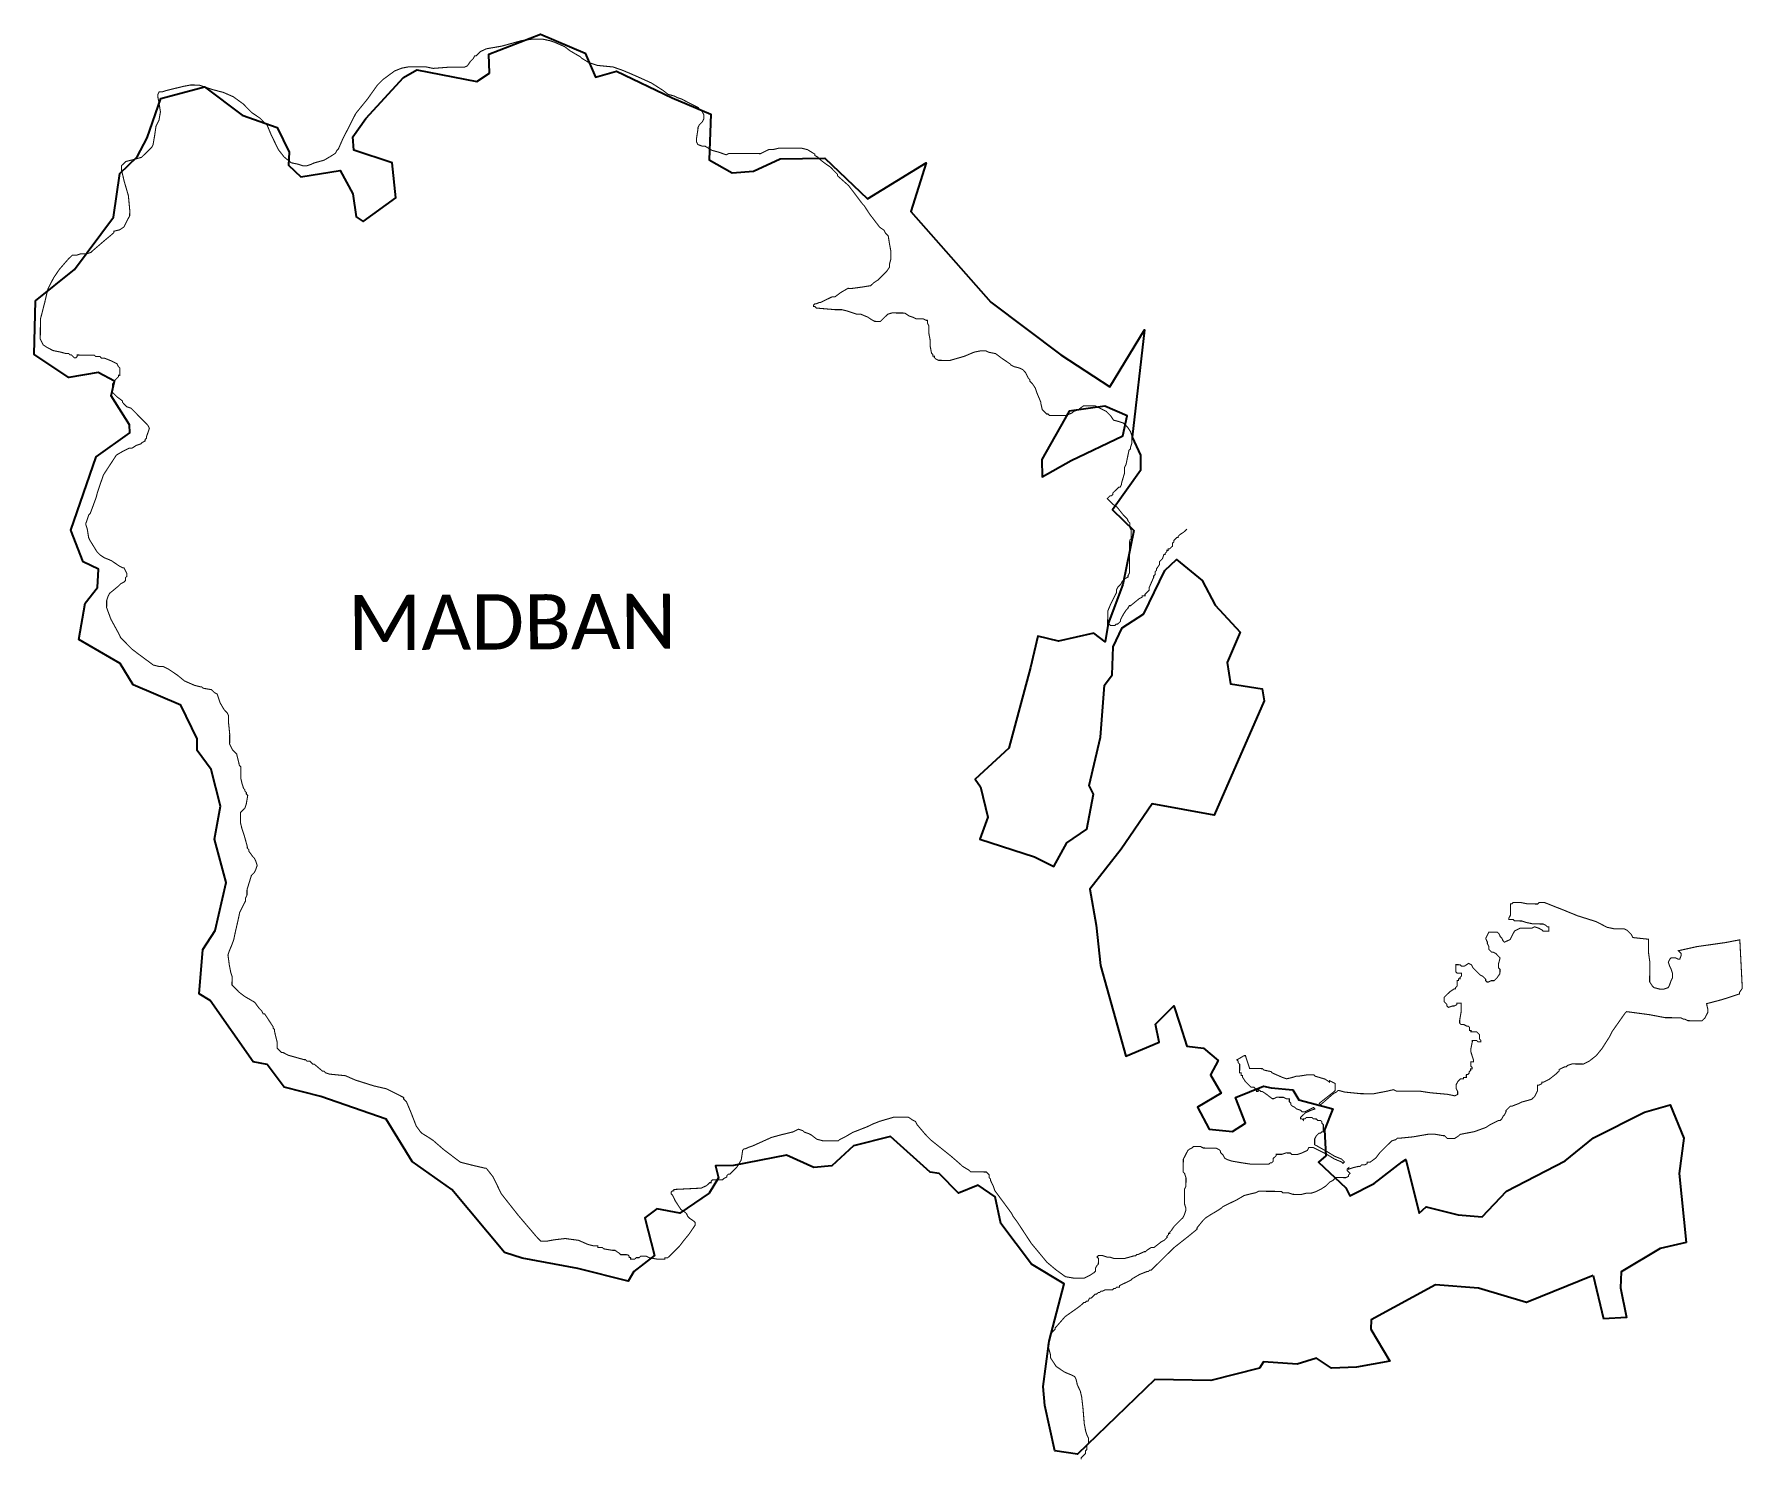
# Model space of a CAD drawing. Header units: metres. Extents: x 263795 to 325329, y 1832941 to 2154063.
# Drawn here: x 320500 to 325329, y 1832941 to 1836973 of the extents above; entities outside this region: 1.
import ezdxf

# ---------------------------------------------------------------- set-up
doc = ezdxf.new("R2010")
doc.units = ezdxf.units.M
for name, color, linetype in [('HIGH TIDE LINE', 6, 'Continuous'), ('village', 3, 'Continuous'), ('VILLAGE NAME', 250, 'Continuous')]:
    doc.layers.add(name, color=color, linetype=linetype)
doc.styles.get("Standard").update_dxf_attribs({"font": 'simplex.shx'})

msp = doc.modelspace()

# ---------------------------------------------------------------- linework, layer by layer
at = {"color": 3, "flags": 128}
msp.add_lwpolyline([(324906.1, 1833462.6), (324935, 1833339.9)], dxfattribs=at)
at = {"layer": 'HIGH TIDE LINE', "lineweight": 0, "const_width": 3}
msp.add_lwpolyline([(263796.4, 2154061), (263796.4, 2154061)], close=True, dxfattribs=at)
at = {"layer": 'HIGH TIDE LINE', "const_width": 3}
msp.add_lwpolyline([(323757.7, 1835573.3), (323749.6, 1835565.3), (323737.5, 1835557.3), (323733.4, 1835553.3), (323733.4, 1835549.3), (323729.3, 1835549.3), (323725.3, 1835545.3), (323721.2, 1835541.3), (323721.2, 1835537.3), (323717.1, 1835533.3), (323717.1, 1835525.2), (323713, 1835521.2), (323708.9, 1835517.2), (323704.9, 1835517.3), (323704.9, 1835513.2), (323700.8, 1835513.3), (323700.8, 1835509.2), (323696.7, 1835505.2), (323696.7, 1835501.2), (323692.7, 1835501.2), (323688.6, 1835489.2), (323684.5, 1835485.2), (323680.4, 1835481.2), (323680.4, 1835473.1), (323672.2, 1835461.1), (323672.2, 1835457), (323668.1, 1835453), (323668.1, 1835449), (323668.1, 1835445), (323664, 1835441), (323664, 1835437), (323651.6, 1835408.8), (323651.6, 1835404.8), (323651.6, 1835400.8), (323639.4, 1835388.8), (323639.4, 1835384.7), (323631.3, 1835384.8), (323631.3, 1835380.8), (323623.2, 1835376.8), (323598.8, 1835356.8), (323594.8, 1835356.9), (323590.7, 1835348.8), (323586.6, 1835344.8), (323578.5, 1835332.8), (323574.4, 1835324.8), (323570.3, 1835316.7), (323570.3, 1835312.7), (323566.2, 1835308.7), (323562.1, 1835304.7), (323558.1, 1835304.7), (323554.1, 1835300.7), (323550, 1835300.8), (323542, 1835300.8), (323538, 1835304.9), (323533.9, 1835304.9), (323534, 1835309), (323534, 1835313), (323534.1, 1835329.1), (323534.2, 1835337.2), (323534.2, 1835341.2), (323542.4, 1835361.3), (323554.7, 1835385.4), (323558.8, 1835393.4), (323558.9, 1835401.5), (323563, 1835409.5), (323571.1, 1835417.5), (323575.2, 1835425.6), (323583.3, 1835433.6), (323591.4, 1835437.5), (323591.4, 1835441.6), (323595.5, 1835449.6), (323595.6, 1835453.6), (323595.6, 1835461.7), (323595.7, 1835469.7), (323595.8, 1835489.9), (323595.9, 1835502), (323596.1, 1835522.2), (323596.1, 1835526.2), (323596.2, 1835530.2), (323596.2, 1835534.2), (323596.2, 1835538.3), (323596.3, 1835542.3), (323600.3, 1835546.3), (323600.4, 1835550.3), (323600.4, 1835554.4), (323600.4, 1835558.4), (323600.5, 1835562.4), (323600.5, 1835566.5), (323600.5, 1835570.5), (323596.5, 1835578.6), (323596.6, 1835590.7), (323592.6, 1835594.7), (323588.7, 1835602.8), (323576.7, 1835615), (323560.7, 1835635.3), (323548.7, 1835643.5), (323544.7, 1835647.5), (323536.7, 1835655.7), (323532.7, 1835659.7), (323536.8, 1835663.7), (323540.8, 1835667.7), (323544.8, 1835667.7), (323548.9, 1835671.7), (323548.9, 1835675.7), (323553, 1835679.7), (323557.1, 1835683.7), (323561.1, 1835687.7), (323565.2, 1835691.7), (323569.2, 1835691.7), (323573.3, 1835699.7), (323573.3, 1835703.8), (323581.6, 1835731.9), (323581.7, 1835735.9), (323581.7, 1835740), (323581.8, 1835748), (323585.9, 1835756.1), (323594.2, 1835796.3), (323598.3, 1835800.3), (323598.3, 1835804.3), (323602.4, 1835816.4), (323602.5, 1835820.4), (323602.5, 1835828.5), (323602.6, 1835836.6), (323598.7, 1835848.7), (323590.7, 1835860.9), (323578.7, 1835873), (323566.6, 1835877.2), (323550.6, 1835881.3), (323542.6, 1835893.5), (323530.6, 1835905.7), (323498.5, 1835922.1), (323478.3, 1835922.2), (323474.3, 1835922.2), (323466.2, 1835922.3), (323450, 1835910.3), (323437.9, 1835906.4), (323433.8, 1835902.4), (323417.6, 1835894.5), (323413.6, 1835894.5), (323405.5, 1835894.6), (323397.5, 1835894.6), (323385.4, 1835894.7), (323377.3, 1835894.8), (323369.3, 1835894.8), (323365.3, 1835898.9), (323361.2, 1835898.9), (323357.2, 1835903), (323353.2, 1835907.1), (323349.2, 1835911.1), (323345.3, 1835927.3), (323345.4, 1835931.3), (323333.5, 1835959.6), (323329.6, 1835971.8), (323321.6, 1835983.9), (323317.6, 1835988), (323313.6, 1835992), (323313.6, 1835996.1), (323309.6, 1836000.1), (323305.7, 1836008.2), (323301.7, 1836016.3), (323293.7, 1836024.5), (323285.7, 1836028.5), (323269.6, 1836032.7), (323261.5, 1836036.8), (323257.5, 1836040.9), (323233.5, 1836057.2), (323217.5, 1836069.4), (323197.3, 1836073.6), (323189.3, 1836077.7), (323177.2, 1836077.8), (323157, 1836073.9), (323128.7, 1836062), (323088.3, 1836050.3), (323072.2, 1836050.4), (323064.1, 1836050.5), (323056.1, 1836050.5), (323048, 1836054.6), (323044, 1836058.7), (323044.1, 1836062.7), (323040, 1836062.7), (323040.1, 1836066.8), (323036.1, 1836070.8), (323032.2, 1836091), (323032.3, 1836107.1), (323028.5, 1836127.3), (323028.6, 1836139.4), (323028.6, 1836147.5), (323024.7, 1836155.6), (323024.7, 1836159.6), (323024.7, 1836163.6), (323020.7, 1836163.7), (323012.7, 1836167.8), (323000.6, 1836167.9), (322996.5, 1836167.9), (322992.5, 1836167.9), (322984.5, 1836172), (322972.4, 1836176.2), (322960.4, 1836184.3), (322948.3, 1836184.4), (322924.1, 1836184.6), (322912, 1836180.7), (322903.9, 1836172.7), (322899.8, 1836168.7), (322891.7, 1836160.7), (322883.6, 1836160.7), (322875.5, 1836160.8), (322867.5, 1836164.9), (322855.5, 1836173), (322835.4, 1836181.3), (322827.3, 1836181.3), (322823.3, 1836181.4), (322799.2, 1836189.6), (322783.1, 1836193.8), (322767, 1836193.9), (322762.9, 1836193.9), (322710.6, 1836198.4), (322706.6, 1836202.4), (322702.5, 1836202.5), (322702.6, 1836206.5), (322706.6, 1836210.5), (322710.7, 1836210.5), (322718.8, 1836214.4), (322722.8, 1836214.4), (322739, 1836222.3), (322755.2, 1836230.3), (322763.2, 1836230.2), (322779.4, 1836242.2), (322799.7, 1836254.1), (322811.8, 1836254), (322840, 1836257.8), (322864.2, 1836261.7), (322872.4, 1836269.7), (322884.5, 1836277.6), (322908.9, 1836301.6), (322917.1, 1836313.7), (322917.1, 1836321.7), (322921.3, 1836337.8), (322921.4, 1836358), (322917.6, 1836378.2), (322913.7, 1836402.4), (322905.7, 1836410.5), (322901.8, 1836418.6), (322889.7, 1836426.8), (322861.8, 1836463.3), (322845.9, 1836487.6), (322841.9, 1836491.6), (322802, 1836544.4), (322770, 1836572.8), (322770, 1836576.9), (322762, 1836585), (322750, 1836597.2), (322738, 1836605.4), (322721.9, 1836617.6), (322713.9, 1836625.7), (322705.9, 1836629.8), (322705.9, 1836633.8), (322685.9, 1836646.1), (322669.8, 1836650.2), (322657.7, 1836650.3), (322653.7, 1836650.4), (322645.6, 1836650.4), (322641.6, 1836650.5), (322637.5, 1836650.5), (322633.5, 1836650.5), (322605.3, 1836650.7), (322589.1, 1836646.8), (322577, 1836646.9), (322569, 1836643), (322552.8, 1836635), (322544.7, 1836635.1), (322540.7, 1836635.1), (322512.5, 1836635.3), (322508.4, 1836635.4), (322488.3, 1836635.5), (322484.2, 1836635.6), (322464.1, 1836635.7), (322456, 1836631.8), (322443.9, 1836635.9), (322431.9, 1836640), (322415.8, 1836644.2), (322395.7, 1836656.4), (322387.7, 1836656.5), (322375.6, 1836660.6), (322371.6, 1836668.7), (322371.7, 1836672.7), (322371.7, 1836676.8), (322376, 1836705), (322376, 1836709), (322380.1, 1836717), (322388.2, 1836725), (322392.3, 1836733.1), (322392.3, 1836737.1), (322392.4, 1836745.1), (322388.4, 1836753.2), (322384.4, 1836757.3), (322376.4, 1836765.4), (322360.4, 1836773.6), (322328.3, 1836790), (322316.2, 1836794.1), (322308.2, 1836798.2), (322292.1, 1836802.4), (322276, 1836814.6), (322244, 1836835), (322207.8, 1836851.4), (322179.7, 1836863.7), (322159.6, 1836872), (322135.5, 1836880.2), (322091.2, 1836884.6), (322067, 1836892.8), (322047, 1836905.1), (322043, 1836909.2), (322014.9, 1836925.5), (321998.9, 1836937.7), (321970.8, 1836950), (321958.7, 1836954.2), (321938.6, 1836958.4), (321930.5, 1836958.4), (321906.3, 1836958.6), (321878.1, 1836954.8), (321821.5, 1836939.1), (321777.1, 1836931.4), (321760.9, 1836923.5), (321748.7, 1836911.5), (321744.7, 1836911.5), (321740.6, 1836903.5), (321732.5, 1836895.5), (321724.3, 1836883.4), (321716.2, 1836879.5), (321675.9, 1836879.8), (321627.5, 1836876.1), (321607.4, 1836880.3), (321579.2, 1836880.6), (321559, 1836880.7), (321538.9, 1836876.8), (321518.6, 1836868.9), (321502.4, 1836857), (321486.2, 1836845), (321470, 1836829), (321441.4, 1836788.9), (321408.9, 1836748.9), (321392.5, 1836716.7), (321372, 1836676.6), (321359.7, 1836648.5), (321355.6, 1836644.5), (321351.5, 1836636.4), (321339.4, 1836628.5), (321319.1, 1836616.5), (321290.9, 1836608.7), (321282.8, 1836604.7), (321270.6, 1836600.8), (321258.5, 1836600.9), (321246.5, 1836605), (321226.4, 1836609.2), (321206.3, 1836625.5), (321190.4, 1836645.8), (321170.5, 1836686.2), (321158.7, 1836714.5), (321138.7, 1836734.9), (321114.6, 1836751.2), (321090.6, 1836775.6), (321062.6, 1836795.9), (321034.4, 1836808.2), (321002.3, 1836816.6), (320966.1, 1836828.9), (320950, 1836829.1), (320941.9, 1836829.1), (320921.7, 1836825.3), (320889.4, 1836817.5), (320873.2, 1836813.5), (320861.1, 1836809.6), (320853.1, 1836809.7), (320849, 1836801.6), (320848.9, 1836797.6), (320852.8, 1836777.4), (320856.6, 1836753.2), (320852.4, 1836729), (320844.2, 1836713), (320840, 1836684.8), (320835.8, 1836660.6), (320831.7, 1836652.6), (320819.5, 1836640.6), (320803.2, 1836624.6), (320774.9, 1836616.8), (320758.8, 1836612.9), (320750.7, 1836604.9), (320746.6, 1836600.9), (320746.6, 1836596.8), (320746.5, 1836588.8), (320754.3, 1836556.5), (320766.1, 1836516), (320769.8, 1836475.7), (320769.7, 1836459.6), (320753.3, 1836427.5), (320741.1, 1836419.5), (320725, 1836415.6), (320725, 1836411.5), (320696.6, 1836387.6), (320664.1, 1836359.6), (320660, 1836355.6), (320647.9, 1836351.7), (320631.8, 1836351.8), (320619.7, 1836347.9), (320611.6, 1836347.9), (320607.6, 1836348), (320603.5, 1836344), (320599.4, 1836340), (320595.4, 1836336), (320571, 1836307.9), (320554.7, 1836283.9), (320538.3, 1836251.8), (320529.9, 1836215.5), (320517.5, 1836167.2), (320517.3, 1836151.1), (320517.1, 1836126.9), (320517, 1836110.8), (320524.9, 1836094.6), (320537, 1836086.5), (320553, 1836078.3), (320573.2, 1836074.1), (320589.3, 1836069.9), (320597.3, 1836069.9), (320601.3, 1836065.8), (320605.3, 1836065.8), (320609.3, 1836061.7), (320613.3, 1836057.6), (320617.4, 1836057.6), (320621.4, 1836061.6), (320621.5, 1836065.6), (320625.5, 1836065.6), (320633.6, 1836065.5), (320637.6, 1836065.5), (320641.6, 1836065.5), (320649.7, 1836065.4), (320661.8, 1836065.3), (320669.8, 1836065.3), (320673.8, 1836061.2), (320685.9, 1836061.1), (320689.9, 1836057), (320698, 1836057), (320718.1, 1836048.8), (320734.1, 1836040.6), (320738.1, 1836032.5), (320742.1, 1836028.4), (320742.1, 1836024.4), (320742, 1836020.3), (320742, 1836012.3), (320741.9, 1836008.2), (320737.9, 1836008.3), (320737.9, 1836004.2), (320733.8, 1836000.2), (320729.8, 1835996.3), (320721.6, 1835984.2), (320721.5, 1835976.2), (320721.5, 1835972.1), (320721.5, 1835968.1), (320721.4, 1835964.1), (320721.4, 1835960), (320725.4, 1835956), (320733.4, 1835947.8), (320749.4, 1835935.6), (320749.4, 1835931.6), (320757.4, 1835923.5), (320761.4, 1835919.4), (320773.5, 1835915.3), (320801.5, 1835886.8), (320817.5, 1835870.6), (320821.4, 1835866.5), (320825.4, 1835858.4), (320821.3, 1835846.4), (320817.2, 1835834.3), (320817.1, 1835830.3), (320813.1, 1835826.3), (320813, 1835822.2), (320804.9, 1835818.3), (320800.9, 1835814.3), (320788.8, 1835810.3), (320776.6, 1835802.4), (320768.5, 1835802.4), (320752.4, 1835794.5), (320732.1, 1835782.6), (320695.4, 1835726.4), (320678.9, 1835678.2), (320674.7, 1835662.1), (320658.3, 1835617.8), (320654.2, 1835613.8), (320645.9, 1835589.7), (320645.9, 1835585.7), (320649.8, 1835573.6), (320653.7, 1835549.3), (320657.6, 1835541.2), (320677.5, 1835508.8), (320685.5, 1835500.7), (320697.6, 1835492.5), (320717.7, 1835484.3), (320741.7, 1835468), (320749.8, 1835463.9), (320753.8, 1835463.9), (320757.8, 1835455.8), (320761.7, 1835447.7), (320761.7, 1835439.6), (320757.6, 1835435.6), (320757.5, 1835427.6), (320753.5, 1835423.6), (320745.4, 1835419.6), (320737.2, 1835411.6), (320712.9, 1835391.6), (320708.8, 1835383.6), (320704.7, 1835371.5), (320704.6, 1835359.4), (320704.6, 1835355.4), (320704.5, 1835351.4), (320716.4, 1835319), (320736.2, 1835282.6), (320744.2, 1835266.4), (320768.2, 1835242), (320772.2, 1835238), (320776.2, 1835233.9), (320792.2, 1835221.7), (320836.3, 1835189.1), (320852.4, 1835184.9), (320864.5, 1835184.8), (320872.5, 1835180.7), (320880.5, 1835176.6), (320892.5, 1835168.5), (320904.6, 1835160.3), (320924.6, 1835144), (320952.7, 1835131.7), (320968.8, 1835127.6), (320972.8, 1835127.5), (320976.8, 1835123.5), (321001, 1835119.2), (321005, 1835115.2), (321009, 1835111.1), (321017, 1835107), (321024.9, 1835082.8), (321036.8, 1835062.5), (321044.8, 1835054.4), (321048.8, 1835046.3), (321048.7, 1835038.2), (321048.7, 1835030.2), (321052.4, 1834993.9), (321052.2, 1834965.6), (321060.1, 1834949.5), (321064.1, 1834945.4), (321068.1, 1834941.3), (321072.1, 1834937.3), (321076, 1834921.1), (321079.9, 1834905), (321083.9, 1834900.9), (321083.9, 1834896.9), (321083.9, 1834892.8), (321083.8, 1834888.8), (321083.8, 1834884.8), (321083.8, 1834880.7), (321083.7, 1834876.7), (321083.7, 1834872.7), (321083.7, 1834868.6), (321087.6, 1834852.5), (321091.5, 1834840.4), (321095.5, 1834836.3), (321095.5, 1834832.3), (321099.5, 1834828.2), (321099.4, 1834824.2), (321103.4, 1834820.1), (321099.2, 1834795.9), (321095.1, 1834783.9), (321091, 1834779.9), (321082.9, 1834771.9), (321082.9, 1834767.9), (321082.8, 1834763.8), (321082.7, 1834747.7), (321082.7, 1834743.7), (321086.6, 1834727.5), (321094.5, 1834703.3), (321102.3, 1834675), (321102.3, 1834670.9), (321106.3, 1834666.9), (321106.2, 1834662.8), (321118.2, 1834646.6), (321122.2, 1834642.6), (321126.2, 1834634.5), (321130.1, 1834622.3), (321126, 1834610.3), (321121.9, 1834602.2), (321117.8, 1834598.2), (321113.8, 1834594.2), (321101.4, 1834554), (321101.3, 1834550), (321101.3, 1834546), (321101.2, 1834537.9), (321097.1, 1834529.9), (321097.1, 1834525.8), (321097.1, 1834521.8), (321088.9, 1834505.7), (321080.7, 1834489.7), (321076.5, 1834469.6), (321068.2, 1834433.3), (321064, 1834413.2), (321059.8, 1834401.2), (321051.6, 1834381.1), (321047.5, 1834369), (321051.3, 1834340.7), (321055.2, 1834320.6), (321059.1, 1834308.4), (321058.9, 1834284.2), (321066.9, 1834276.1), (321074.9, 1834268), (321078.9, 1834263.9), (321094.9, 1834251.7), (321123, 1834235.4), (321135, 1834219.1), (321139, 1834215.1), (321143, 1834211), (321147, 1834202.9), (321151, 1834202.9), (321174.9, 1834166.4), (321174.9, 1834162.4), (321178.9, 1834158.3), (321178.8, 1834154.3), (321182.7, 1834138.1), (321186.6, 1834122), (321186.6, 1834117.9), (321186.5, 1834109.9), (321186.5, 1834105.8), (321190.5, 1834101.8), (321194.5, 1834097.7), (321198.5, 1834093.7), (321202.5, 1834093.6), (321210.6, 1834089.5), (321218.6, 1834085.4), (321262.8, 1834073), (321266.9, 1834073), (321270.9, 1834068.9), (321274.9, 1834068.9), (321278.9, 1834068.8), (321282.9, 1834064.8), (321286.9, 1834060.7), (321291, 1834060.7), (321315, 1834040.3), (321319, 1834040.3), (321323, 1834036.2), (321335.1, 1834032.1), (321379.4, 1834027.7), (321407.5, 1834015.4), (321459.8, 1833998.9), (321496, 1833990.5), (321520.1, 1833978.2), (321544.2, 1833966), (321544.1, 1833961.9), (321552.1, 1833953.8), (321564, 1833925.5), (321571.9, 1833905.3), (321579.8, 1833885), (321591.8, 1833868.8), (321595.8, 1833864.8), (321615.8, 1833852.5), (321627.9, 1833844.3), (321655.9, 1833819.9), (321704, 1833783.3), (321736.2, 1833775), (321772.4, 1833766.6), (321776.4, 1833766.6), (321780.4, 1833762.5), (321796.4, 1833742.2), (321820.2, 1833693.7), (321836.1, 1833673.4), (321868.1, 1833632.8), (321920, 1833571.9), (321932, 1833559.7), (321948.1, 1833559.6), (321968.3, 1833563.5), (322000.6, 1833567.3), (322032.8, 1833563), (322036.8, 1833562.9), (322064.9, 1833550.6), (322081, 1833546.5), (322089.1, 1833546.4), (322093.1, 1833546.4), (322093.1, 1833542.3), (322097.1, 1833542.3), (322101.1, 1833542.3), (322105.2, 1833542.2), (322109.2, 1833538.2), (322133.3, 1833534), (322141.4, 1833533.9), (322153.4, 1833525.7), (322157.4, 1833521.7), (322165.5, 1833521.6), (322169.5, 1833521.6), (322173.5, 1833521.6), (322177.6, 1833521.5), (322181.6, 1833517.5), (322181.5, 1833513.4), (322185.6, 1833513.4), (322185.5, 1833509.4), (322189.6, 1833509.3), (322193.6, 1833509.3), (322197.6, 1833509.3), (322201.7, 1833513.3), (322205.7, 1833513.2), (322209.8, 1833513.2), (322213.8, 1833517.2), (322217.8, 1833517.2), (322229.9, 1833517.1), (322238, 1833513), (322262.1, 1833508.8), (322270.2, 1833508.7), (322282.3, 1833508.6), (322282.3, 1833512.6), (322290.4, 1833512.6), (322298.5, 1833520.6), (322306.6, 1833528.6), (322322.9, 1833544.6), (322335.1, 1833560.6), (322351.4, 1833580.6), (322359.5, 1833592.7), (322367.7, 1833604.7), (322367.7, 1833608.7), (322367.7, 1833612.8), (322363.7, 1833616.8), (322351.7, 1833625), (322347.7, 1833629), (322343.8, 1833637.1), (322339.8, 1833641.2), (322327.7, 1833649.4), (322319.8, 1833661.5), (322311.8, 1833673.7), (322303.9, 1833689.9), (322299.9, 1833693.9), (322299.9, 1833698), (322304, 1833702), (322308, 1833701.9), (322308, 1833706), (322376.6, 1833709.4), (322384.6, 1833709.4), (322400.8, 1833717.3), (322408.9, 1833725.3), (322413, 1833725.3), (322413, 1833729.3), (322417.1, 1833733.3), (322421.1, 1833733.3), (322425.1, 1833733.3), (322429.2, 1833733.2), (322441.3, 1833733.1), (322445.3, 1833733.1), (322449.3, 1833737.1), (322457.4, 1833741.1), (322457.5, 1833745.1), (322461.5, 1833749.1), (322465.6, 1833749.1), (322469.6, 1833753.1), (322473.7, 1833757.1), (322485.9, 1833769.1), (322498.1, 1833789.1), (322502.4, 1833817.3), (322506.4, 1833821.3), (322510.5, 1833821.3), (322518.6, 1833825.2), (322530.7, 1833829.2), (322583.3, 1833853), (322611.6, 1833860.8), (322643.9, 1833868.6), (322660.1, 1833876.5), (322672.1, 1833872.4), (322676.1, 1833868.4), (322688.2, 1833864.2), (322696.2, 1833860.1), (322712.2, 1833847.9), (322728.3, 1833843.8), (322736.4, 1833843.7), (322748.5, 1833843.6), (322752.5, 1833843.6), (322772.7, 1833843.4), (322776.7, 1833847.4), (322784.8, 1833851.4), (322792.9, 1833855.3), (322813.2, 1833867.3), (322853.6, 1833883.1), (322869.8, 1833891), (322890, 1833898.9), (322930.4, 1833910.7), (322942.5, 1833910.6), (322950.6, 1833910.5), (322962.6, 1833910.4), (322970.7, 1833910.4), (322982.7, 1833902.2), (322990.8, 1833898.1), (322994.7, 1833890), (323018.7, 1833861.6), (323034.7, 1833845.4), (323090.8, 1833800.6), (323118.8, 1833776.2), (323122.8, 1833772.1), (323142.9, 1833759.9), (323146.9, 1833755.8), (323150.9, 1833755.8), (323163, 1833755.7), (323171, 1833755.6), (323179.1, 1833755.5), (323183.1, 1833755.5), (323191.2, 1833755.4), (323195.2, 1833751.4), (323199.2, 1833747.3), (323199.1, 1833739.3), (323203.1, 1833735.2), (323203.1, 1833731.2), (323211, 1833715), (323215, 1833702.8), (323262.8, 1833638), (323266.8, 1833629.9), (323278.8, 1833613.6), (323318.6, 1833552.9), (323362.5, 1833500.1), (323386.5, 1833479.8), (323414.6, 1833459.4), (323438.8, 1833455.2), (323458.9, 1833455), (323467, 1833454.9), (323475.1, 1833458.9), (323483.2, 1833462.9), (323495.3, 1833470.8), (323499.4, 1833474.8), (323499.4, 1833482.9), (323503.5, 1833490.9), (323507.6, 1833494.9), (323507.7, 1833503), (323507.7, 1833511.1), (323503.7, 1833515.1), (323507.8, 1833519.1), (323511.8, 1833519.1), (323519.9, 1833519), (323531.9, 1833514.9), (323540, 1833514.8), (323552.1, 1833510.7), (323564.2, 1833510.6), (323580.3, 1833510.5), (323608.6, 1833518.3), (323612.6, 1833518.3), (323616.6, 1833522.3), (323620.7, 1833522.3), (323628.8, 1833526.2), (323636.9, 1833530.2), (323640.9, 1833530.2), (323645, 1833534.2), (323657.1, 1833542.1), (323665.2, 1833542.1), (323685.5, 1833558), (323693.5, 1833562), (323697.6, 1833566), (323701.7, 1833570), (323701.7, 1833574), (323705.8, 1833578), (323705.8, 1833582.1), (323709.8, 1833582), (323709.9, 1833586.1), (323713.9, 1833590.1), (323722.1, 1833602.1), (323746.5, 1833626.1), (323750.5, 1833634.1), (323754.7, 1833646.2), (323754.7, 1833650.2), (323754.7, 1833654.3), (323750.8, 1833666.4), (323750.9, 1833678.5), (323751, 1833690.6), (323751.1, 1833698.6), (323751.1, 1833706.7), (323755.2, 1833714.7), (323755.3, 1833730.8), (323755.4, 1833738.9), (323751.5, 1833751), (323747.5, 1833755.1), (323747.6, 1833767.2), (323747.6, 1833771.2), (323747.7, 1833779.3), (323747.8, 1833791.4), (323751.9, 1833799.4), (323755.9, 1833807.4), (323760, 1833815.5), (323764.1, 1833819.5), (323772.2, 1833823.4), (323776.3, 1833827.4), (323780.3, 1833827.4), (323788.3, 1833827.3), (323796.4, 1833827.3), (323804.4, 1833823.2), (323808.5, 1833823.2), (323824.6, 1833823), (323828.6, 1833823), (323832.7, 1833823), (323840.7, 1833822.9), (323848.7, 1833818.8), (323852.7, 1833814.7), (323852.7, 1833810.7), (323860.7, 1833802.6), (323864.7, 1833794.5), (323872.7, 1833790.4), (323884.8, 1833786.3), (323908.9, 1833782.1), (323937.1, 1833777.8), (323957.3, 1833777.6), (323961.3, 1833777.6), (323965.3, 1833777.6), (323973.4, 1833777.5), (323981.4, 1833777.4), (323989.5, 1833777.4), (323993.6, 1833781.4), (323997.6, 1833781.4), (324001.7, 1833785.4), (324001.7, 1833793.4), (324005.8, 1833797.4), (324009.9, 1833801.4), (324009.9, 1833805.4), (324013.9, 1833805.4), (324017.9, 1833805.4), (324026, 1833805.3), (324038.1, 1833809.3), (324042.2, 1833809.2), (324050.2, 1833809.2), (324054.2, 1833805.1), (324058.3, 1833805.1), (324062.3, 1833805), (324070.3, 1833805), (324082.5, 1833808.9), (324098.7, 1833816.8), (324102.7, 1833824.9), (324110.8, 1833824.8), (324114.8, 1833824.8), (324122.9, 1833820.7), (324155, 1833804.3), (324175, 1833792.1), (324195.1, 1833783.8), (324199.1, 1833779.8), (324203.2, 1833783.8), (324195.2, 1833791.9), (324175.1, 1833800.1), (324155.1, 1833812.4), (324118.9, 1833832.8), (324119, 1833836.8), (324119, 1833840.9), (324119.1, 1833848.9), (324123.2, 1833857), (324131.3, 1833865), (324135.3, 1833864.9), (324139.4, 1833868.9), (324143.4, 1833868.9), (324143.4, 1833872.9), (324143.5, 1833881), (324143.5, 1833885), (324143.6, 1833889.1), (324139.6, 1833893.1), (324139.6, 1833897.2), (324135.6, 1833901.2), (324131.6, 1833901.2), (324127.5, 1833901.3), (324123.5, 1833905.3), (324119.5, 1833905.4), (324115.5, 1833905.4), (324111.5, 1833909.5), (324107.4, 1833909.5), (324103.4, 1833909.5), (324099.4, 1833909.6), (324095.4, 1833909.6), (324091.3, 1833905.6), (324087.3, 1833905.6), (324087.2, 1833901.6), (324083.2, 1833905.7), (324079.2, 1833905.7), (324079.2, 1833909.7), (324083.3, 1833913.7), (324087.4, 1833917.7), (324091.4, 1833921.7), (324107.6, 1833929.7), (324119.7, 1833933.6), (324115.7, 1833937.7), (324107.6, 1833933.7), (324091.4, 1833925.8), (324083.4, 1833925.8), (324079.4, 1833929.9), (324067.3, 1833934), (324063.3, 1833938.1), (324055.3, 1833942.2), (324051.3, 1833946.2), (324051.3, 1833950.3), (324047.3, 1833954.3), (324047.4, 1833958.4), (324047.4, 1833962.4), (324043.4, 1833962.4), (324039.3, 1833962.4), (324031.3, 1833966.5), (324027.3, 1833966.6), (324019.2, 1833966.6), (324015.2, 1833966.7), (324011.2, 1833966.7), (324003.1, 1833962.7), (323999, 1833962.8), (323983, 1833975), (323971, 1833983.1), (323966.9, 1833983.2), (323962.9, 1833987.2), (323958.9, 1833987.3), (323958.9, 1833983.2), (323954.8, 1833983.3), (323954.9, 1833987.3), (323950.8, 1833987.3), (323950.9, 1833991.4), (323946.9, 1833995.4), (323942.9, 1833995.5), (323938.8, 1833995.5), (323922.8, 1834011.7), (323914.9, 1834023.9), (323914.9, 1834027.9), (323910.9, 1834028), (323910.9, 1834032), (323910.9, 1834036), (323906.9, 1834036.1), (323906.9, 1834040.1), (323907, 1834044.1), (323907, 1834048.2), (323907, 1834052.2), (323907, 1834056.2), (323907.1, 1834060.2), (323903.1, 1834064.3), (323903.1, 1834068.3), (323899.1, 1834072.4), (323919.4, 1834084.3), (323923.4, 1834084.3), (323935.2, 1834047.9), (323951.3, 1834047.8), (323967.4, 1834047.7), (323971.5, 1834047.6), (323975.5, 1834043.6), (323995.6, 1834039.4), (323999.6, 1834035.3), (324027.7, 1834023), (324039.8, 1834018.9), (324055.9, 1834022.8), (324068.1, 1834026.7), (324076.1, 1834026.7), (324100.3, 1834030.5), (324108.4, 1834030.4), (324112.4, 1834030.4), (324116.5, 1834030.4), (324120.5, 1834026.3), (324148.6, 1834018), (324160.6, 1834009.9), (324160.7, 1834013.9), (324176.7, 1834005.7), (324176.7, 1834001.7), (324176.6, 1833993.6), (324176.6, 1833989.6), (324176.6, 1833985.6), (324172.5, 1833981.6), (324152.2, 1833965.6), (324131.9, 1833949.6), (324135.9, 1833945.6), (324172.5, 1833977.5), (324180.6, 1833981.5), (324184.6, 1833985.5), (324188.7, 1833985.5), (324204.8, 1833981.3), (324249.1, 1833976.9), (324285.3, 1833976.6), (324325.7, 1833984.4), (324341.9, 1833988.3), (324349.9, 1833984.2), (324390.2, 1833983.9), (324418.4, 1833983.7), (324446.6, 1833979.4), (324494.9, 1833975), (324515.1, 1833970.8), (324523.2, 1833974.8), (324523.2, 1833978.8), (324523.2, 1833982.8), (324519.2, 1833990.9), (324519.3, 1833995), (324519.3, 1834003), (324523.4, 1834011.1), (324531.6, 1834019), (324535.6, 1834019), (324539.6, 1834019), (324539.7, 1834023), (324543.7, 1834023), (324547.7, 1834023), (324547.7, 1834027), (324547.8, 1834031), (324551.8, 1834031), (324555.9, 1834035), (324555.9, 1834039), (324560, 1834043), (324560, 1834047), (324564, 1834047), (324564.1, 1834051), (324560.1, 1834055.1), (324560.1, 1834059.1), (324560.1, 1834063.2), (324560.2, 1834067.2), (324564.2, 1834067.2), (324568.2, 1834067.1), (324568.3, 1834071.2), (324560.4, 1834095.4), (324560.4, 1834103.5), (324564.6, 1834123.6), (324564.7, 1834127.6), (324568.7, 1834127.6), (324572.7, 1834127.6), (324576.8, 1834127.5), (324580.8, 1834123.5), (324584.8, 1834123.5), (324588.8, 1834123.4), (324588.8, 1834127.5), (324584.9, 1834131.5), (324584.9, 1834135.5), (324584.9, 1834143.6), (324580.9, 1834147.7), (324576.9, 1834151.7), (324572.9, 1834151.8), (324568.9, 1834151.8), (324560.8, 1834151.9), (324560.9, 1834155.9), (324556.8, 1834155.9), (324556.9, 1834160), (324556.9, 1834164), (324552.9, 1834168.1), (324548.9, 1834168.1), (324540.8, 1834172.2), (324532.8, 1834172.2), (324528.8, 1834176.3), (324528.8, 1834184.4), (324533.1, 1834208.5), (324533.2, 1834228.7), (324533.2, 1834232.7), (324529.2, 1834232.7), (324525.2, 1834232.8), (324521.2, 1834232.8), (324521.1, 1834228.8), (324513, 1834224.8), (324509, 1834224.8), (324496.9, 1834220.9), (324492.9, 1834225), (324492.9, 1834229), (324488.9, 1834233.1), (324484.9, 1834237.1), (324484.9, 1834241.2), (324485, 1834245.2), (324485, 1834249.2), (324493.1, 1834257.2), (324501.3, 1834265.2), (324513.4, 1834273.2), (324517.4, 1834273.2), (324517.5, 1834277.2), (324521.5, 1834281.2), (324521.6, 1834285.2), (324521.6, 1834289.2), (324521.6, 1834293.3), (324521.7, 1834297.3), (324525.7, 1834297.3), (324525.7, 1834301.3), (324529.8, 1834301.3), (324529.8, 1834305.3), (324533.8, 1834309.3), (324533.9, 1834313.3), (324533.9, 1834317.4), (324529.9, 1834317.4), (324525.8, 1834317.4), (324521.8, 1834317.5), (324517.8, 1834321.5), (324517.9, 1834325.6), (324517.9, 1834329.6), (324518, 1834341.7), (324522, 1834341.7), (324526, 1834341.6), (324530.1, 1834341.6), (324534.1, 1834337.5), (324538.1, 1834337.5), (324542.1, 1834337.5), (324554.3, 1834345.4), (324562.3, 1834341.3), (324566.3, 1834333.2), (324570.3, 1834329.2), (324574.3, 1834325.1), (324578.3, 1834321.1), (324582.3, 1834317), (324586.3, 1834312.9), (324594.3, 1834308.8), (324598.3, 1834304.8), (324602.3, 1834300.7), (324602.3, 1834296.7), (324606.3, 1834292.6), (324610.3, 1834292.6), (324618.4, 1834296.5), (324622.4, 1834296.5), (324626.5, 1834296.5), (324630.5, 1834300.5), (324634.6, 1834304.5), (324642.7, 1834316.5), (324642.8, 1834320.5), (324642.8, 1834328.6), (324638.8, 1834332.7), (324638.9, 1834344.8), (324643.1, 1834360.9), (324639.1, 1834364.9), (324635.1, 1834369), (324631.1, 1834373.1), (324623.1, 1834377.1), (324619, 1834377.2), (324611, 1834385.3), (324611.1, 1834389.3), (324611.1, 1834393.4), (324607.1, 1834401.5), (324607.2, 1834405.5), (324603.2, 1834413.6), (324603.2, 1834417.6), (324607.3, 1834425.6), (324611.4, 1834433.7), (324619.5, 1834433.6), (324631.6, 1834433.5), (324635.6, 1834433.5), (324639.6, 1834429.4), (324643.6, 1834421.3), (324647.6, 1834417.3), (324651.5, 1834409.2), (324655.5, 1834405.1), (324663.6, 1834409.1), (324671.7, 1834413), (324679.9, 1834429.1), (324684, 1834437.1), (324692.1, 1834441.1), (324700.2, 1834445.1), (324712.3, 1834445), (324720.3, 1834444.9), (324728.4, 1834444.9), (324732.4, 1834444.8), (324740.5, 1834448.8), (324752.6, 1834444.7), (324760.6, 1834440.6), (324764.6, 1834436.5), (324768.6, 1834436.5), (324776.7, 1834436.4), (324780.7, 1834436.4), (324780.8, 1834440.4), (324780.8, 1834444.4), (324780.8, 1834448.5), (324776.8, 1834448.5), (324772.8, 1834452.6), (324764.8, 1834456.7), (324760.7, 1834456.7), (324752.7, 1834456.8), (324748.7, 1834456.8), (324736.6, 1834456.9), (324716.4, 1834461.1), (324704.4, 1834465.2), (324684.2, 1834465.4), (324680.2, 1834469.4), (324676.2, 1834469.5), (324672.2, 1834469.5), (324668.1, 1834469.5), (324668.2, 1834473.6), (324672.3, 1834481.6), (324672.5, 1834513.8), (324676.5, 1834513.8), (324680.6, 1834517.8), (324688.7, 1834517.7), (324700.8, 1834517.6), (324720.9, 1834513.5), (324733, 1834513.4), (324745.1, 1834513.3), (324749.1, 1834513.2), (324753.2, 1834517.2), (324757.2, 1834517.2), (324769.3, 1834517.1), (324821.5, 1834496.5), (324861.7, 1834480.1), (324914, 1834463.6), (324946.1, 1834447.2), (324966.2, 1834443), (324982.3, 1834442.9), (324990.4, 1834442.8), (324994.4, 1834442.8), (325002.5, 1834438.7), (325010.5, 1834430.5), (325014.5, 1834426.5), (325018.4, 1834418.4), (325058.7, 1834414), (325062.7, 1834414), (325062.5, 1834385.8), (325062.4, 1834377.7), (325066.3, 1834349.5), (325066.2, 1834337.4), (325066, 1834313.2), (325065.9, 1834301.1), (325065.8, 1834293), (325073.8, 1834280.9), (325077.8, 1834276.8), (325093.9, 1834272.7), (325106, 1834272.6), (325118.1, 1834276.5), (325122.2, 1834284.5), (325126.3, 1834296.6), (325130.4, 1834304.6), (325130.5, 1834316.7), (325126.6, 1834328.8), (325122.6, 1834336.9), (325118.7, 1834349.1), (325122.7, 1834357.1), (325126.8, 1834361.1), (325134.9, 1834361), (325138.9, 1834361), (325146.9, 1834356.9), (325151, 1834356.9), (325155.1, 1834368.9), (325155.1, 1834373), (325147.1, 1834381.1), (325199.6, 1834392.8), (325280.3, 1834404.2), (325320.7, 1834412), (325327.7, 1834274.8), (325319.5, 1834262.8), (325319.5, 1834258.8), (325271, 1834243), (325226.6, 1834231.3), (325230.5, 1834215.1), (325230.4, 1834207.1), (325226.3, 1834199), (325222.2, 1834191), (325214.1, 1834183), (325198, 1834183.1), (325189.9, 1834183.2), (325185.9, 1834183.2), (325173.8, 1834183.3), (325165.8, 1834187.4), (325161.7, 1834187.5), (325153.7, 1834191.5), (325133.5, 1834191.7), (325109.4, 1834191.9), (325065.1, 1834200.3), (325000.7, 1834208.9), (324996.6, 1834204.9), (324959.9, 1834152.8), (324951.7, 1834136.7), (324931.3, 1834104.6), (324915, 1834084.6), (324894.7, 1834068.6), (324878.6, 1834060.7), (324854.4, 1834060.9), (324846.3, 1834060.9), (324834.2, 1834057), (324830.1, 1834053), (324826.1, 1834053), (324809.9, 1834045.1), (324809.9, 1834041), (324801.8, 1834033.1), (324781.5, 1834017.1), (324765.3, 1834009.1), (324761.3, 1834009.2), (324761.2, 1834005.1), (324753.1, 1834001.2), (324749.1, 1834001.2), (324749, 1833993.1), (324749, 1833985.1), (324744.9, 1833977.1), (324740.8, 1833969), (324736.7, 1833965), (324732.7, 1833961), (324704.4, 1833953.2), (324696.3, 1833949.2), (324676.1, 1833941.3), (324672, 1833941.3), (324668, 1833937.3), (324659.8, 1833929.3), (324659.8, 1833925.3), (324655.7, 1833917.3), (324651.7, 1833913.3), (324647.6, 1833905.3), (324643.5, 1833901.3), (324639.5, 1833901.3), (324615.2, 1833889.4), (324603, 1833881.4), (324570.7, 1833869.6), (324550.5, 1833865.7), (324530.3, 1833861.8), (324526.3, 1833857.8), (324514.1, 1833849.9), (324506, 1833849.9), (324498, 1833850), (324494, 1833850), (324490, 1833854.1), (324486, 1833858.1), (324481.9, 1833858.2), (324457.8, 1833862.4), (324441.6, 1833862.5), (324397.2, 1833854.8), (324360.9, 1833851.1), (324352.9, 1833851.1), (324348.8, 1833847.1), (324336.7, 1833843.2), (324328.6, 1833835.2), (324324.5, 1833831.2), (324320.4, 1833827.2), (324304.2, 1833811.2), (324292, 1833795.2), (324275.8, 1833783.2), (324267.7, 1833783.3), (324267.7, 1833779.2), (324259.6, 1833775.3), (324255.5, 1833775.3), (324251.5, 1833775.3), (324247.4, 1833771.3), (324243.4, 1833771.4), (324227.3, 1833767.5), (324215.1, 1833763.5), (324215.2, 1833767.5), (324211.1, 1833763.5), (324211.1, 1833759.5), (324219.1, 1833751.4), (324215, 1833747.4), (324215, 1833743.4), (324206.9, 1833739.4), (324202.9, 1833739.4), (324198.8, 1833739.5), (324194.8, 1833739.5), (324190.8, 1833739.5), (324186.7, 1833739.5), (324182.7, 1833739.6), (324178.7, 1833739.6), (324174.6, 1833735.6), (324170.5, 1833731.6), (324162.4, 1833727.6), (324158.4, 1833723.6), (324150.3, 1833715.6), (324138.1, 1833707.7), (324121.9, 1833699.7), (324109.8, 1833695.8), (324097.7, 1833695.9), (324081.5, 1833692), (324057.4, 1833692.2), (324045.3, 1833696.3), (324041.3, 1833696.3), (324037.2, 1833696.4), (324029.2, 1833696.4), (324025.2, 1833700.5), (324021.1, 1833700.5), (324017.1, 1833700.6), (324009.1, 1833700.6), (324005, 1833700.7), (324001, 1833700.7), (323992.9, 1833700.8), (323984.9, 1833700.8), (323972.8, 1833700.9), (323960.7, 1833701), (323952.6, 1833697), (323920.3, 1833689.2), (323900, 1833677.3), (323875.8, 1833665.4), (323859.6, 1833657.5), (323855.5, 1833653.5), (323843.4, 1833645.5), (323823.1, 1833633.6), (323810.9, 1833625.6), (323802.8, 1833617.6), (323786.5, 1833597.6), (323786.5, 1833593.5), (323762.2, 1833573.6), (323721.6, 1833541.6), (323693.2, 1833513.6), (323668.8, 1833489.6), (323664.7, 1833485.6), (323660.7, 1833481.6), (323656.6, 1833477.6), (323652.6, 1833477.7), (323648.5, 1833473.7), (323644.5, 1833473.7), (323624.3, 1833465.8), (323604, 1833453.9), (323600, 1833449.9), (323567.6, 1833434), (323567.5, 1833430), (323559.5, 1833430), (323555.4, 1833426), (323551.4, 1833426), (323547.3, 1833422), (323543.3, 1833422.1), (323539.3, 1833422.1), (323535.2, 1833422.1), (323527.2, 1833422.2), (323519.1, 1833418.2), (323515.1, 1833418.3), (323511, 1833414.3), (323507, 1833414.3), (323502.9, 1833410.3), (323498.9, 1833410.3), (323486.7, 1833398.3), (323482.6, 1833398.4), (323478.6, 1833390.3), (323474.5, 1833390.4), (323470.5, 1833386.4), (323466.4, 1833386.4), (323462.4, 1833382.4), (323458.3, 1833378.4), (323442.1, 1833366.4), (323413.7, 1833346.5), (323389.3, 1833318.5), (323385.2, 1833314.5), (323385.2, 1833310.4), (323381.1, 1833306.4), (323377.1, 1833302.4), (323373, 1833294.4), (323368.8, 1833274.3), (323364.7, 1833266.2), (323372.5, 1833238), (323372.5, 1833229.9), (323380.5, 1833217.7), (323388.4, 1833205.6), (323412.5, 1833189.3), (323432.6, 1833181.1), (323440.6, 1833177), (323444.6, 1833168.9), (323448.5, 1833152.7), (323456.4, 1833136.5), (323460.3, 1833120.4), (323464.1, 1833088.1), (323467.8, 1833043.7), (323471.6, 1833023.5), (323475.6, 1833011.4), (323479.5, 1833003.3), (323479.5, 1832999.3), (323479.5, 1832995.2), (323479.4, 1832991.2), (323479.4, 1832987.2), (323475.3, 1832983.2), (323475.3, 1832979.1), (323475.3, 1832975.1), (323475.3, 1832971.1), (323471.2, 1832967.1), (323471.2, 1832963), (323471.1, 1832959), (323467.1, 1832955), (323463, 1832951), (323458.9, 1832947), (323458.9, 1832943)], dxfattribs=at)
at = {"layer": 'village', "color": 3, "true_color": 0x00ff00}
for points in [[(324906.1, 1833462.6, 0), (324717.9, 1833386.1, 0), (324582, 1833426.9, 0), (324460.7, 1833436.8, 0), (324278.3, 1833337.2, 0), (324277.4, 1833311.4, 0), (324331.7, 1833220.6, 0), (324237.1, 1833203.8, 0), (324167, 1833201.1, 0), (324124.4, 1833228.7, 0), (324069.3, 1833212.1, 0), (323974.4, 1833218.3, 0), (323962.7, 1833200.9, 0), (323825.2, 1833165.6, 0), (323667.4, 1833168.4, 0), (323448.6, 1832957.7, 0), (323384.4, 1832967.3, 0), (323355.9, 1833095.5, 0), (323351.2, 1833148.6, 0), (323368.7, 1833277.1, 0), (323411.3, 1833439.2, 0), (323318.7, 1833494.7, 0), (323232.1, 1833610.1, 0), (323216.1, 1833685.6, 0), (323167.6, 1833717.8, 0), (323112.7, 1833696, 0), (323058.1, 1833751.2, 0), (323032.2, 1833754.8, 0), (322919.7, 1833856.2, 0), (322815.7, 1833829.4, 0), (322754.3, 1833772.9, 0), (322703, 1833768.3, 0), (322626.5, 1833802.6, 0), (322476.7, 1833774.2, 0), (322425.9, 1833773.2, 0), (322433.9, 1833739.1, 0), (322407.4, 1833696, 0), (322324.5, 1833639.4, 0), (322260.1, 1833651.4, 0), (322226.1, 1833625.6, 0), (322253, 1833519.3, 0), (322194.2, 1833474.3, 0), (322178.6, 1833446.3, 0), (322036.7, 1833482.7, 0), (321878.7, 1833512, 0), (321829.5, 1833528, 0), (321680.7, 1833705.5, 0), (321568.6, 1833785.5, 0), (321494.4, 1833904.4, 0), (321309.8, 1833968.7, 0), (321206.1, 1833995.5, 0), (321158.3, 1834059.8, 0), (321118.4, 1834067, 0), (320997.2, 1834240.7, 0), (320965.8, 1834259.5, 0), (320976.9, 1834384.3, 0), (321011.5, 1834438.6, 0), (321042.5, 1834574.2, 0), (321009.8, 1834696.1, 0), (321026.7, 1834790.3, 0), (320999.8, 1834893.4, 0), (320960, 1834946.9, 0), (320960, 1834980.4, 0), (320914.6, 1835075.4, 0), (320780, 1835133.2, 0), (320742.6, 1835193.6, 0), (320626.4, 1835260.9, 0), (320643.8, 1835364, 0), (320678.7, 1835408.3, 0), (320681.5, 1835460.2, 0), (320638.5, 1835480.4, 0), (320603.2, 1835570.1, 0), (320675.1, 1835777.3, 0), (320770.1, 1835845.1, 0), (320769.1, 1835868.4, 0), (320717.6, 1835950.5, 0), (320726.8, 1835991.3, 0), (320680.7, 1836015.9, 0), (320598.1, 1836002.3, 0), (320499.7, 1836067, 0), (320503.4, 1836218.6, 0), (320614, 1836307.6, 0), (320723.5, 1836455.8, 0), (320742.1, 1836578.8, 0), (320791.2, 1836625.9, 0), (320819, 1836680.2, 0), (320857.6, 1836790.9, 0), (320981.2, 1836823.9, 0), (321087.8, 1836744.3, 0), (321186.6, 1836708.8, 0), (321220.9, 1836639.6, 0), (321218.9, 1836602.5, 0), (321253.4, 1836569, 0), (321364.2, 1836587.6, 0), (321400.2, 1836521.1, 0), (321409.4, 1836456.6, 0), (321429.6, 1836443.3, 0), (321522.4, 1836510, 0), (321511.6, 1836609.3, 0), (321403.3, 1836645, 0), (321400.7, 1836682.3, 0), (321437, 1836734.4, 0), (321544.1, 1836850.4, 0), (321581.4, 1836871.8, 0), (321751.2, 1836839.2, 0), (321786.3, 1836862.9, 0), (321785.2, 1836916.7, 0), (321931.1, 1836972.9, 0), (322056.8, 1836919, 0), (322086.1, 1836851.4, 0), (322145.5, 1836868.3, 0), (322302.7, 1836793.3, 0), (322412.5, 1836746.7, 0), (322407.7, 1836617.5, 0), (322472.7, 1836580.5, 0), (322533.3, 1836585.1, 0), (322608.1, 1836620.2, 0), (322734.3, 1836622.7, 0), (322855.2, 1836507.1, 0), (323021.1, 1836609, 0), (322977.6, 1836471.7, 0), (323203.9, 1836215.1, 0), (323401.2, 1836065.7, 0), (323539.7, 1835975.3, 0), (323637.6, 1836136.8, 0), (323603.6, 1835833.2, 0), (323627.1, 1835782, 0), (323626.6, 1835739.2, 0), (323547.8, 1835628.2, 0), (323608.2, 1835569.4, 0), (323576.7, 1835416.8, 0), (323535.3, 1835306.7, 0), (323527.3, 1835254.2, 0), (323494.9, 1835278.9, 0), (323394.7, 1835256.5, 0), (323336.1, 1835270.7, 0), (323316.2, 1835182.3, 0), (323255, 1834953.7, 0), (323159, 1834866.3, 0), (323174.8, 1834844.9, 0), (323194.8, 1834758.8, 0), (323172.7, 1834696.6, 0), (323327.1, 1834646.6, 0), (323381.6, 1834619.6, 0), (323418.6, 1834686.5, 0), (323474.8, 1834725.1, 0), (323493.8, 1834824.2, 0), (323481.2, 1834848.6, 0), (323513.6, 1834984.7, 0), (323525.1, 1835131.6, 0), (323546.5, 1835161.6, 0), (323549.8, 1835240.8, 0), (323575, 1835294.4, 0), (323636.6, 1835333.6, 0), (323695.1, 1835456.1, 0), (323728.8, 1835487.5, 0), (323801.1, 1835427.8, 0), (323838, 1835358.7, 0), (323908.8, 1835282, 0), (323871.6, 1835196.5, 0), (323880.7, 1835135.6, 0), (323970.2, 1835122.1, 0), (323976.5, 1835087.7, 0), (323835.2, 1834764, 0), (323660, 1834796.7, 0), (323572.4, 1834668.7, 0), (323483.3, 1834555.4, 0), (323501.5, 1834453.8, 0), (323513.9, 1834338.9, 0), (323585, 1834082.8, 0), (323679.3, 1834122.5, 0), (323668.7, 1834173.7, 0), (323721.1, 1834225.4, 0), (323737.6, 1834173, 0), (323758.1, 1834111.2, 0), (323805.1, 1834105.3, 0), (323846.3, 1834070.3, 0), (323824.2, 1834029.8, 0), (323854.4, 1833978.5, 0), (323788.2, 1833938.4, 0), (323820.5, 1833876.9, 0), (323887, 1833870.3, 0), (323923.4, 1833893.4, 0), (323895.3, 1833966.5, 0), (323974.6, 1833998.3, 0), (323995.8, 1833993, 0), (324057.6, 1833987.7, 0), (324074.1, 1833959.6, 0), (324170.6, 1833934.5, 0), (324146.6, 1833874.8, 0), (324150.7, 1833801.3, 0), (324130.2, 1833782.8, 0), (324207.4, 1833711, 0), (324218.2, 1833688.4, 0), (324287.6, 1833722.6, 0), (324365.9, 1833784, 0), (324376.3, 1833790.8, 0), (324414.5, 1833639, 0), (324434.4, 1833656.7, 0), (324525, 1833634.6, 0), (324592.3, 1833629.1, 0), (324661.2, 1833701.2, 0), (324826.9, 1833787.2, 0), (324907.5, 1833852.4, 0), (325051.1, 1833924.4, 0), (325124.1, 1833945.5, 0), (325162.8, 1833850.8, 0), (325149.3, 1833751.3, 0), (325168.7, 1833555.9, 0)], [(325168.7, 1833555.9, 0), (325095.1, 1833539.4, 0), (324985.2, 1833473.5, 0), (324983, 1833427.5, 0), (325000.2, 1833343.8, 0), (324935, 1833339.9, 0)]]:
    msp.add_polyline3d(points, dxfattribs=at)
msp.add_polyline3d([(323526.4, 1835920.6, 0), (323424.8, 1835906.6, 0), (323347.7, 1835770.2, 0), (323348.9, 1835721.2, 0), (323431.1, 1835767.5, 0), (323577, 1835836.7, 0), (323589.2, 1835893.3, 0)], close=True, dxfattribs=at)

# ---------------------------------------------------------------- texts
at = {"layer": 'VILLAGE NAME', "insert": (321386, 1835387), "char_height": 155.989, "attachment_point": 1, "rotation": 0.2435}
msp.add_mtext_dynamic_manual_height_columns('{\\fCalibri|b0|i0|c0|p34;MADBAN}', width=1786.018, gutter_width=779.9, heights=[156.7], dxfattribs=at)

doc.saveas('drawing.dxf')
